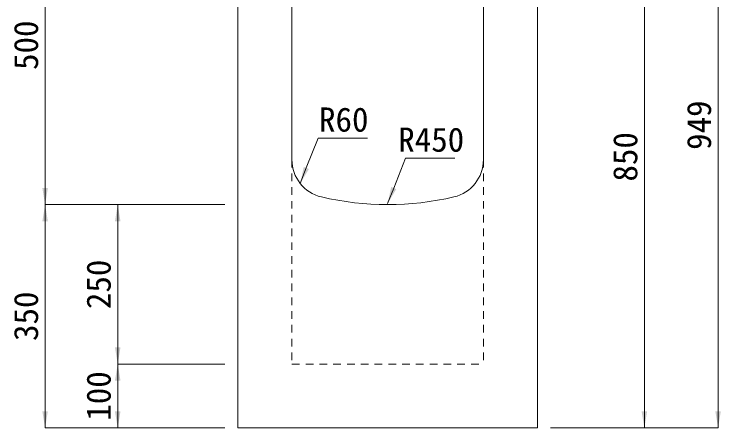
# Model space of a CAD drawing. Units: millimetres at full size, sheet at 1:40. Extents: x 69750 to 116230, y -28801 to 513.
# Drawn here: x 83997 to 85105, y -23384 to -22736 of the extents above; entities that cross this region are included whole.
import ezdxf
from ezdxf.enums import TextEntityAlignment as Align

# ---------------------------------------------------------------- set-up
doc = ezdxf.new("R2010")
doc.units = ezdxf.units.MM
doc.header["$LTSCALE"] = 40
doc.linetypes.add('USER1', pattern=[0.54, 0.3, -0.24])
for name, color, linetype, lineweight in [('寸法線', 7, 'Continuous', 9), ('引出線', 4, 'Continuous', 9), ('本体', 7, 'Continuous', 20)]:
    doc.layers.add(name, color=color, linetype=linetype, lineweight=lineweight)
doc.styles.add('ＭＳ ゴシック', font='')
doc.styles.get('ＭＳ ゴシック').set_extended_font_data('MS Gothic')

# ---------------------------------------------------------------- blocks, each defined once
blk = doc.blocks.new('filled_arrow')
at = {"color": 0, "linetype": 'Continuous', "lineweight": -2}
blk.add_solid([(7.5, 1.25), (0, 0), (7.5, -1.25)], dxfattribs=at)

msp = doc.modelspace()

# ---------------------------------------------------------------- linework, layer by layer
at = {"layer": '寸法線'}
for p, q in [((85100.28, -22435.15), (85100.28, -23384.45)), ((84045.35, -22534.45), (84045.35, -23034.45)), ((84984.69, -22534.45), (84984.69, -23384.45)), ((84327.33, -23034.45), (84045.35, -23034.45)), ((84045.35, -23034.45), (84045.35, -23384.45)), ((84327.33, -23034.45), (84045.35, -23034.45)), ((84159.2, -23284.45), (84159.2, -23034.45)), ((84327.33, -23034.45), (84159.2, -23034.45)), ((84327.33, -23284.45), (84159.2, -23284.45)), ((84159.2, -23384.45), (84159.2, -23284.45)), ((84327.33, -23284.45), (84159.2, -23284.45)), ((84327.33, -23384.45), (84045.35, -23384.45)), ((84327.33, -23384.45), (84159.2, -23384.45)), ((84837.33, -23384.45), (85100.28, -23384.45)), ((84907.15, -23384.45), (84984.69, -23384.45))]:
    msp.add_line(p, q, dxfattribs=at)
at = {"layer": '引出線'}
for points in [[(84445.26, -23001.14), (84454.81, -22976.95), (84473.25, -22930.26), (84550.8, -22930.26)], [(84582.33, -23032.61), (84591.88, -23008.43), (84610.31, -22961.73), (84687.86, -22961.73)]]:
    msp.add_lwpolyline(points, dxfattribs=at)
at = {"layer": '本体'}
for p, q in [((84347.32, -22534.45), (84347.33, -23384.45)), ((84432.33, -22963.92), (84432.33, -22534.45)), ((84732.33, -22963.92), (84732.33, -22534.45)), ((84817.33, -23384.45), (84817.33, -22534.45)), ((84347.33, -23384.45), (84817.33, -23384.45))]:
    msp.add_line(p, q, dxfattribs=at)
at = {"layer": '本体', "linetype": 'USER1', "lineweight": 9}
for p, q in [((84432.33, -22963.92), (84432.33, -23284.45)), ((84732.33, -22963.92), (84732.33, -23284.45)), ((84432.33, -23284.45), (84732.33, -23284.45))]:
    msp.add_line(p, q, dxfattribs=at)
at = {"layer": '本体'}
for centre, radius, start, end in [((84492.33, -22963.92), 60, 180, 256.65776), ((84672.33, -22963.92), 60, 283.34229, 0), ((84582.33, -22584.45), 450, 256.65776, 283.34229)]:
    msp.add_arc(centre, radius, start, end, dxfattribs=at)

# ---------------------------------------------------------------- block references
at = {"layer": '寸法線', "xscale": 3.47, "yscale": 3.47}
for p, rotation in [((84045.35, -23034.45), 90), ((84045.35, -23034.45), 270), ((84159.2, -23034.45), 270), ((84159.2, -23284.45), 90), ((84159.2, -23284.45), 270), ((84045.35, -23384.45), 90), ((84159.2, -23384.45), 90), ((84984.69, -23384.45), 90), ((85100.28, -23384.45), 90)]:
    msp.add_blockref('filled_arrow', p, dxfattribs=dict(at, rotation=rotation))
at = {"layer": '引出線', "xscale": 3.47, "yscale": 3.47, "rotation": 68.5}
for p in [(84445.26, -23001.14), (84582.33, -23032.61)]:
    msp.add_blockref('filled_arrow', p, dxfattribs=at)

# ---------------------------------------------------------------- texts
at = {"layer": '寸法線', "style": 'ＭＳ ゴシック'}
for s, p in [('500', (84015.35, -22784.45)), ('949', (85070.28, -22909.8)), ('850', (84954.69, -22959.45)), ('250', (84129.2, -23159.45)), ('350', (84015.35, -23209.45)), ('100', (84129.2, -23334.45))]:
    msp.add_text(s, height=37.98, rotation=90, dxfattribs=at).set_placement(p, align=Align.MIDDLE_CENTER)
at = {"layer": '引出線', "style": 'ＭＳ ゴシック'}
for s, p in [('R60', (84513.53, -22901.02)), ('R450', (84650.6, -22932.49))]:
    msp.add_text(s, height=37.98, dxfattribs=at).set_placement(p, align=Align.MIDDLE_CENTER)

doc.saveas('drawing.dxf')
